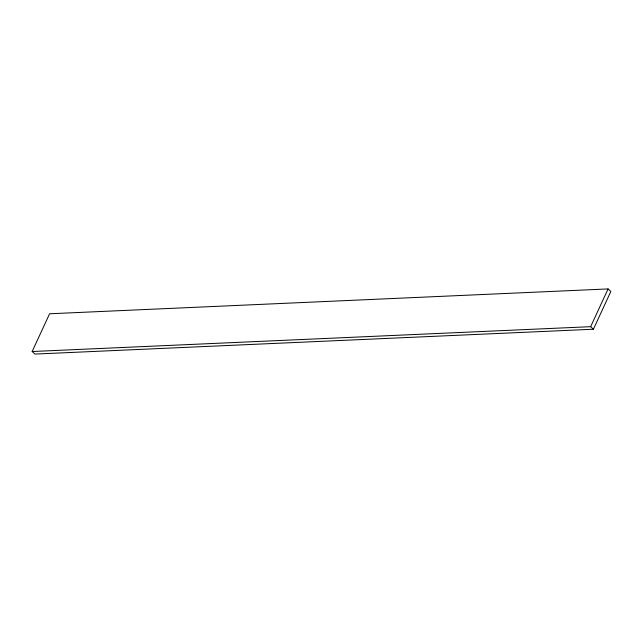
<?xml version="1.0" encoding="UTF-8"?>
<svg xmlns="http://www.w3.org/2000/svg" width="643" height="643" viewBox="0 0 643 643"><rect width="100%" height="100%" fill="white"/><g stroke="black" fill="none" stroke-linecap="round" stroke-linejoin="round"><path stroke-width="0.96" d="M32.15 351.52L49.591 313.776L608.093 288.924L610.85 291.48L593.409 329.224L34.907 354.076L32.15 351.52L590.652 326.676L593.409 329.224M590.652 326.676L608.093 288.924"/></g></svg>
